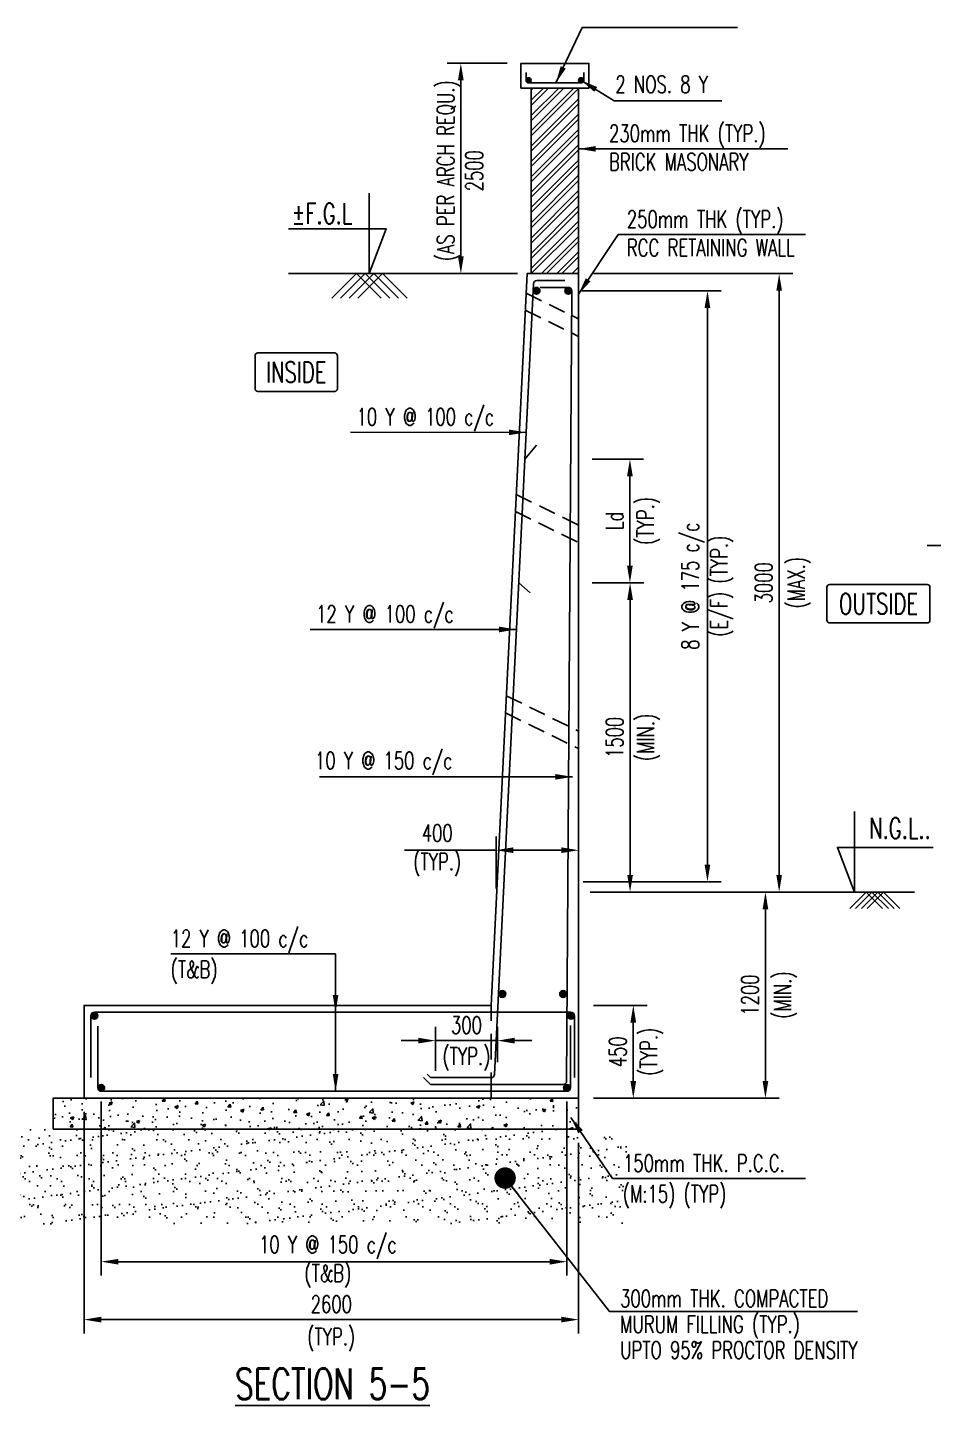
# Model space of a CAD drawing. Header units: millimetres. Extents: x 2843046 to 3042813, y -234641 to -168101.
# Drawn here: x 2993183 to 3006372, y -199329 to -179277 of the extents above; entities that cross this region are included whole.
import ezdxf
from ezdxf.enums import TextEntityAlignment as Align

# ---------------------------------------------------------------- set-up
doc = ezdxf.new("R2010")
doc.units = ezdxf.units.MM
doc.header["$MEASUREMENT"] = 0
doc.header["$PDMODE"] = 34
doc.header["$PDSIZE"] = -5
doc.linetypes.add('Hidden', pattern=[0.375, 0.25, -0.125])
for name, color, linetype in [('NO. BEAM', 3, 'Continuous'), ('S- PILE CAP', 4, 'Continuous'), ('S-COLUMN', 1, 'Continuous'), ('S-CONCRET LINE', 4, 'Continuous'), ('S-DIM-1', 5, 'Continuous'), ('S-FILLING', 9, 'Continuous'), ('S-FOOTING', 4, 'Continuous'), ('S-HATCH', 253, 'Continuous'), ('S-LEVEL SECTION', 3, 'Continuous'), ('S-PCC', 9, 'Continuous'), ('S-REINFORCEMENT', 6, 'Continuous'), ('S-RETAINING WALL', 6, 'Continuous'), ('S-TEXT-1', 4, 'Continuous'), ('S-TITIL', 6, 'Continuous'), ('TITLE', 6, 'Continuous')]:
    doc.layers.add(name, color=color, linetype=linetype)
doc.layers.add('RIDE-PROFILE', color=8, linetype='Continuous', lineweight=25)
doc.styles.add('ROMANS', font='simplex.shx', dxfattribs={"width": 0.7})
doc.dimstyles.new('dim100', dxfattribs={"dimtxt": 250, "dimasz": 250, "dimexe": 200, "dimexo": 200, "dimgap": 100, "dimtad": 1, "dimdec": 0, "dimzin": 0, "dimdsep": 46, "dimtxsty": 'ROMANS', "dimcen": 0, "dimclrd": 5, "dimclre": 5, "dimclrt": 4, "dimadec": 0, "dimazin": 0, "dimtfac": 1, "dimtdec": 0, "dimtix": 1, "dimtofl": 0, "dimtmove": 2, "dimatfit": 3, "dimfxl": 0, "dimtolj": 1, "dimtzin": 0, "dimlwd": -1, "dimlwe": -1, "dimarcsym": 0})
doc.dimstyles.new('dim33.33', dxfattribs={"dimtxt": 250, "dimasz": 250, "dimexe": 200, "dimexo": 200, "dimgap": 100, "dimtad": 1, "dimdec": 0, "dimlfac": 0.333331, "dimzin": 0, "dimdsep": 46, "dimtxsty": 'ROMANS', "dimcen": 0, "dimclrd": 5, "dimclre": 5, "dimclrt": 4, "dimadec": 0, "dimazin": 0, "dimtfac": 1, "dimtdec": 0, "dimtix": 1, "dimtofl": 0, "dimtmove": 2, "dimatfit": 3, "dimfxl": 0, "dimtolj": 1, "dimtzin": 0, "dimlwd": -1, "dimlwe": -1, "dimarcsym": 0})

# ---------------------------------------------------------------- blocks, each defined once
blk = doc.blocks.new('*D293')
at = {"layer": 'Defpoints', "color": 0, "lineweight": -2}
for p in [(3001055, -183107, 0), (3003082, -183107), (3001073, -191707, -1646063)]:
    blk.add_point(p, dxfattribs=at)
at = {"layer": 'S-DIM-1', "color": 5}
for p, q in [((3001255, -183107), (3003282, -183107)), ((3001273, -191707), (3003282, -191707))]:
    blk.add_line(p, q, dxfattribs=at)
at = {"layer": 'S-DIM-1', "color": 5, "lineweight": -3}
blk.add_line((3003082, -191457), (3003082, -183357), dxfattribs=at)
at = {"layer": 'S-DIM-1', "color": 5, "lineweight": -2}
for points in [[(3003040, -183357), (3003123, -183357), (3003082, -183107)], [(3003040, -191457), (3003123, -191457), (3003082, -191707)]]:
    blk.add_solid(points, dxfattribs=at)
at = {"layer": 'S-DIM-1', "color": 4, "insert": (3003082, -187407), "char_height": 250, "attachment_point": 5, "rotation": 90, "style": 'ROMANS'}
blk.add_mtext('\\A1;8 Y @ 175 c/c\\P(E/F) (TYP.)', dxfattribs=at)
blk = doc.blocks.new('*D294')
at = {"layer": 'Defpoints', "color": 0, "lineweight": -2}
for p in [(3001222, -193507, 25), (3001223, -194857, 25), (3002002, -194857)]:
    blk.add_point(p, dxfattribs=at)
at = {"layer": 'S-DIM-1', "color": 5}
for p, q in [((3001422, -193507), (3002202, -193507)), ((3001423, -194857), (3002202, -194857))]:
    blk.add_line(p, q, dxfattribs=at)
at = {"layer": 'S-DIM-1', "color": 5, "lineweight": -3}
blk.add_line((3002002, -193757), (3002002, -194607), dxfattribs=at)
at = {"layer": 'S-DIM-1', "color": 5, "lineweight": -2}
for points in [[(3001960, -193757), (3002044, -193757), (3002002, -193507)], [(3001960, -194607), (3002044, -194607), (3002002, -194857)]]:
    blk.add_solid(points, dxfattribs=at)
at = {"layer": 'S-DIM-1', "color": 4, "char_height": 250, "rotation": 90, "style": 'ROMANS'}
for s, insert, attachment_point in [('\\A1;(TYP.)', (3002102, -194182), 2), ('\\A1;450', (3001902, -194182), 8)]:
    blk.add_mtext(s, dxfattribs=dict(at, insert=insert, attachment_point=attachment_point))
blk = doc.blocks.new('*D295')
at = {"layer": 'Defpoints', "color": 0, "lineweight": -2}
for p in [(3001205, -185557, -1646063), (3001205, -187357, -1646063), (3001953, -187357)]:
    blk.add_point(p, dxfattribs=at)
at = {"layer": 'S-DIM-1', "color": 5}
for p, q in [((3001405, -185557), (3002153, -185557)), ((3001405, -187357), (3002153, -187357))]:
    blk.add_line(p, q, dxfattribs=at)
at = {"layer": 'S-DIM-1', "color": 5, "lineweight": -3}
blk.add_line((3001953, -185807), (3001953, -187107), dxfattribs=at)
at = {"layer": 'S-DIM-1', "color": 5, "lineweight": -2}
for points in [[(3001911, -185807), (3001994, -185807), (3001953, -185557)], [(3001911, -187107), (3001994, -187107), (3001953, -187357)]]:
    blk.add_solid(points, dxfattribs=at)
at = {"layer": 'S-DIM-1', "color": 4, "char_height": 250, "rotation": 90, "style": 'ROMANS'}
for s, insert, attachment_point in [('\\A1;(TYP.)', (3002053, -186457), 2), ('\\A1;Ld', (3001853, -186457), 8)]:
    blk.add_mtext(s, dxfattribs=dict(at, insert=insert, attachment_point=attachment_point))
blk = doc.blocks.new('*D296')
at = {"layer": 'Defpoints', "color": 0, "lineweight": -2}
for p in [(3001205, -187357, -1646063), (3001205, -191857, 1646038), (3001955, -191857)]:
    blk.add_point(p, dxfattribs=at)
at = {"layer": 'S-DIM-1', "color": 5}
for p, q in [((3001405, -187357), (3002155, -187357)), ((3001405, -191857), (3002155, -191857))]:
    blk.add_line(p, q, dxfattribs=at)
at = {"layer": 'S-DIM-1', "color": 5, "lineweight": -3}
blk.add_line((3001955, -187607), (3001955, -191607), dxfattribs=at)
at = {"layer": 'S-DIM-1', "color": 5, "lineweight": -2}
for points in [[(3001914, -187607), (3001997, -187607), (3001955, -187357)], [(3001914, -191607), (3001997, -191607), (3001955, -191857)]]:
    blk.add_solid(points, dxfattribs=at)
at = {"layer": 'S-DIM-1', "color": 4, "char_height": 250, "rotation": 90, "style": 'ROMANS'}
for s, insert, attachment_point in [('\\A1;\\P1500', (3001855, -189607), 8), ('\\A1;(MIN.)', (3002055, -189607), 2)]:
    blk.add_mtext(s, dxfattribs=dict(at, insert=insert, attachment_point=attachment_point))
blk = doc.blocks.new('*D297')
at = {"layer": 'Defpoints', "color": 0, "lineweight": -2}
for p in [(3000005, -191249), (3001205, -191784, -1646088), (3000005, -192007, -1646088)]:
    blk.add_point(p, dxfattribs=at)
at = {"layer": 'S-DIM-1', "color": 5}
for p, q in [((3000005, -191807), (3000005, -191049)), ((3001205, -191584), (3001205, -191049))]:
    blk.add_line(p, q, dxfattribs=at)
at = {"layer": 'S-DIM-1', "color": 5, "lineweight": -3}
for p, q in [((3000005, -191249), (2998673, -191249)), ((3000955, -191249), (3000255, -191249))]:
    blk.add_line(p, q, dxfattribs=at)
at = {"layer": 'S-DIM-1', "color": 5, "lineweight": -2}
for points in [[(3000255, -191207), (3000255, -191290), (3000005, -191249)], [(3000955, -191207), (3000955, -191290), (3001205, -191249)]]:
    blk.add_solid(points, dxfattribs=at)
at = {"layer": 'S-DIM-1', "color": 4, "insert": (2999148, -191249), "char_height": 250, "attachment_point": 5, "style": 'ROMANS'}
blk.add_mtext('\\A1;400\\P(TYP.)', dxfattribs=at)
blk = doc.blocks.new('*D298')
at = {"layer": 'Defpoints', "color": 0, "lineweight": -2}
for p in [(2999123, -194020), (2999123, -194657), (3000023, -194531)]:
    blk.add_point(p, dxfattribs=at)
at = {"layer": 'S-DIM-1', "color": 5}
for p, q in [((2999123, -194457), (2999123, -193820)), ((3000023, -194331), (3000023, -193820))]:
    blk.add_line(p, q, dxfattribs=at)
at = {"layer": 'S-DIM-1', "color": 5, "lineweight": -3}
for p, q in [((2998873, -194020), (2998623, -194020)), ((3000023, -194020), (2999123, -194020)), ((3000273, -194020), (3000523, -194020))]:
    blk.add_line(p, q, dxfattribs=at)
at = {"layer": 'S-DIM-1', "color": 5, "lineweight": -2}
for points in [[(2998873, -193978), (2998873, -194061), (2999123, -194020)], [(3000273, -193978), (3000273, -194061), (3000023, -194020)]]:
    blk.add_solid(points, dxfattribs=at)
at = {"layer": 'S-DIM-1', "color": 4, "char_height": 250, "style": 'ROMANS'}
for s, insert, attachment_point in [('\\A1;300', (2999573, -193920), 8), ('\\A1;(TYP.)', (2999573, -194120), 2)]:
    blk.add_mtext(s, dxfattribs=dict(at, insert=insert, attachment_point=attachment_point))
blk = doc.blocks.new('*D299')
at = {"layer": 'Defpoints', "color": 0, "lineweight": -2}
for p in [(3001205, -191857), (3001223, -194857, 25), (3003926, -194857)]:
    blk.add_point(p, dxfattribs=at)
at = {"layer": 'S-DIM-1', "color": 5}
for p, q in [((3001405, -191857), (3004126, -191857)), ((3001423, -194857), (3004126, -194857))]:
    blk.add_line(p, q, dxfattribs=at)
at = {"layer": 'S-DIM-1', "color": 5, "lineweight": -3}
blk.add_line((3003926, -192107), (3003926, -194607), dxfattribs=at)
at = {"layer": 'S-DIM-1', "color": 5, "lineweight": -2}
for points in [[(3003884, -192107), (3003967, -192107), (3003926, -191857)], [(3003884, -194607), (3003967, -194607), (3003926, -194857)]]:
    blk.add_solid(points, dxfattribs=at)
at = {"layer": 'S-DIM-1', "color": 4, "char_height": 250, "attachment_point": 5, "rotation": 90, "style": 'ROMANS'}
for s, insert in [('\\A1;{1200', (3003701, -193357)), ('\\A1;(MIN.)}', (3004216, -193357))]:
    blk.add_mtext(s, dxfattribs=dict(at, insert=insert))
blk = doc.blocks.new('*D300')
at = {"layer": 'Defpoints', "color": 0, "lineweight": -2}
for p in [(3001223, -182857, 25), (3004126, -182857), (3001205, -191857, -1646038)]:
    blk.add_point(p, dxfattribs=at)
at = {"layer": 'S-DIM-1', "color": 5}
for p, q in [((3001423, -182857), (3004326, -182857)), ((3001405, -191857), (3004326, -191857))]:
    blk.add_line(p, q, dxfattribs=at)
at = {"layer": 'S-DIM-1', "color": 5, "lineweight": -3}
blk.add_line((3004126, -191607), (3004126, -183107), dxfattribs=at)
at = {"layer": 'S-DIM-1', "color": 5, "lineweight": -2}
for points in [[(3004084, -183107), (3004167, -183107), (3004126, -182857)], [(3004084, -191607), (3004167, -191607), (3004126, -191857)]]:
    blk.add_solid(points, dxfattribs=at)
at = {"layer": 'S-DIM-1', "color": 4, "char_height": 250, "attachment_point": 5, "rotation": 90, "style": 'ROMANS'}
for s, insert in [('\\A1;3000', (3003901, -187357)), ('\\A1;(MAX.)', (3004416, -187357))]:
    blk.add_mtext(s, dxfattribs=dict(at, insert=insert))
blk = doc.blocks.new('*D301')
at = {"layer": 'Defpoints', "color": 0, "lineweight": -2}
for p in [(2994255, -194707, -25), (3001035, -194707, -1646088), (3001035, -197237)]:
    blk.add_point(p, dxfattribs=at)
at = {"layer": 'S-DIM-1', "color": 5}
for p, q in [((2994255, -194907), (2994255, -197437)), ((3001035, -194907), (3001035, -197437)), ((2994505, -197237), (3000785, -197237))]:
    blk.add_line(p, q, dxfattribs=at)
at = {"layer": 'S-DIM-1', "color": 5, "lineweight": -2}
for points in [[(2994505, -197196), (2994505, -197279), (2994255, -197237)], [(3000785, -197196), (3000785, -197279), (3001035, -197237)]]:
    blk.add_solid(points, dxfattribs=at)
at = {"layer": 'S-DIM-1', "color": 4, "insert": (2997555, -197237), "char_height": 250, "attachment_point": 5, "style": 'ROMANS'}
blk.add_mtext('\\A1;10 Y @ 150 c/c\\P(T&B)', dxfattribs=at)
blk = doc.blocks.new('*D302')
at = {"layer": 'Defpoints', "color": 0, "lineweight": -2}
for p in [(2994005, -194857, -25), (3001205, -195307, -1646088), (3001205, -198080)]:
    blk.add_point(p, dxfattribs=at)
at = {"layer": 'S-DIM-1', "color": 5}
for p, q in [((2994005, -195057), (2994005, -198280)), ((3001205, -195507), (3001205, -198280)), ((2994255, -198080), (3000955, -198080))]:
    blk.add_line(p, q, dxfattribs=at)
at = {"layer": 'S-DIM-1', "color": 5, "lineweight": -2}
for points in [[(2994255, -198038), (2994255, -198121), (2994005, -198080)], [(3000955, -198038), (3000955, -198121), (3001205, -198080)]]:
    blk.add_solid(points, dxfattribs=at)
at = {"layer": 'S-DIM-1', "color": 4, "char_height": 250, "attachment_point": 5, "style": 'ROMANS'}
for s, insert in [('\\A1;{2600', (2997605, -197855)), ('\\A1;(TYP.)}', (2997605, -198370))]:
    blk.add_mtext(s, dxfattribs=dict(at, insert=insert))
blk = doc.blocks.new('*D193')
at = {"layer": 'Defpoints', "color": 0, "lineweight": -2}
for p in [(3000365, -179797, 25), (2999491, -182857), (3000515, -182857)]:
    blk.add_point(p, dxfattribs=at)
at = {"layer": 'S-DIM-1', "color": 5}
for p, q in [((3000165, -179797), (2999291, -179797)), ((3000315, -182857), (2999291, -182857))]:
    blk.add_line(p, q, dxfattribs=at)
at = {"layer": 'S-DIM-1', "color": 5, "lineweight": -3}
blk.add_line((2999491, -180047), (2999491, -182607), dxfattribs=at)
at = {"layer": 'S-DIM-1', "color": 5, "lineweight": -2}
for points in [[(2999449, -180047), (2999533, -180047), (2999491, -179797)], [(2999449, -182607), (2999533, -182607), (2999491, -182857)]]:
    blk.add_solid(points, dxfattribs=at)
at = {"layer": 'S-DIM-1', "color": 4, "insert": (2999478, -181361), "char_height": 250, "attachment_point": 5, "rotation": 90, "style": 'ROMANS'}
blk.add_mtext('\\A1;{(AS PER ARCH REQU.)\\P2500}', dxfattribs=at)

msp = doc.modelspace()

# ---------------------------------------------------------------- hatches: boundary and pattern name
at = {"layer": 'S-FILLING', "linetype": 'ByBlock'}
h = msp.add_hatch(dxfattribs=at)
h.set_pattern_fill('AR-SAND', color=8, scale=150, style=0)
h.set_pattern_definition([(37.5, (1971290.64, -239982.76), (-9.449004, 289.023565), [0, -228, 0, -255, 0, -243.75]), (7.5, (1971290.64, -239982.76), (265.4665, 423.32191), [0, -123, 0, -205.5, 0, -78.75]), (327.5, (1971106.14, -239982.76), (467.12128, 0.84886), [0, -75, 0, -270, 0, -352.5]), (317.5, (1971106.14, -239982.76), (450.91899, 131.65133), [0, -37.5, 0, -177, 0, -202.5])])
h.paths.add_polyline_path([(2992883.1, -196687.5), (2992883.1, -195307.5), (3001913.1, -195307.5), (3001913.1, -196687.5)])
at = {"layer": 'S-HATCH'}
h = msp.add_hatch(dxfattribs=at)
h.set_pattern_fill('ANSI32', color=256, scale=420, style=0)
h.set_pattern_definition([(45, (-5747743.97, 217722.13), (-111.369318, 111.369318), []), (45, (-5747669.72, 217722.13), (-111.369318, 111.369318), [])])
h.paths.add_polyline_path([(3000515.4, -182857.5), (3000515.4, -180157.5), (3001205.4, -180157.5), (3001205.4, -182857.5)])
at = {"layer": 'S-PCC', "linetype": 'ByBlock'}
h = msp.add_hatch(dxfattribs=at)
h.set_pattern_fill('AR-CONC,_O', color=8, scale=66.666667)
h.set_pattern_definition([(50, (-14101854.35, 216469.74), (478.173455, -41.834757), [50, -550]), (355, (-14101854.35, 216469.74), (-92.500889, 501.461422), [40, -440]), (100.4514445, (-14101814.5, 216466.25), (385.672564, 459.626661), [42.493461, -467.428075]), (46.1842, (-14101854.35, 216603.1), (711.49422, -110.346187), [75, -825]), (96.6356355, (-14101795.06, 216593.9), (623.107964, 649.4124), [63.740228, -701.142507]), (351.184164, (-14101854.35, 216603.1), (623.107963, 649.4124), [60, -660]), (21, (-14101787.7, 216569.74), (397.938035, -268.412594), [50, -550]), (326, (-14101787.7, 216569.74), (162.210221, 483.433363), [40, -440]), (71.4514447, (-14101754.53, 216547.37), (560.148251, 215.020769), [42.49346, -467.428075]), (37.5, (-14101854.35, 216469.74), (8.1065702, 221.9292359), [0, -434.6666667, 0, -446.6666667, 0, -441.6666667]), (7.5, (-14101854.35, 216469.74), (175.3796916, 262.9411413), [0, -254.6666667, 0, -424.6666667, 0, -168.3333333]), (327.5, (-14102003.02, 216469.74), (355.8816241, -15.0365812), [0, -166.6666667, 0, -520, 0, -690]), (317.5, (-14102069.7, 216469.74), (388.7907796, 66.736655), [0, -216.6666667, 0, -345.3333333, 0, -490])])
h.paths.add_polyline_path([(2993555.4, -195307.5), (2993555.4, -194857.5), (3001205.4, -194857.5), (3001205.4, -195307.5)])

# ---------------------------------------------------------------- linework, layer by layer
at = {"layer": 'NO. BEAM', "color": 7, "elevation": -153353}
for points in [[(2997654.5, -184012.5), (2996534.5, -184012.5, 0.4142136), (2996494.5, -184052.5), (2996494.5, -184532.5, 0.4142136), (2996534.5, -184572.5), (2997654.5, -184572.5, 0.4142136), (2997694.5, -184532.5), (2997694.5, -184052.5, 0.4142136)], [(3006281.3, -187381.7), (3004861.3, -187381.7, 0.4142136), (3004821.3, -187421.7), (3004821.3, -187901.7, 0.4142136), (3004861.3, -187941.7), (3006281.3, -187941.7, 0.4142136), (3006321.3, -187901.7), (3006321.3, -187421.7, 0.4142136)]]:
    msp.add_lwpolyline(points, format="xyb", close=True, dxfattribs=at)
at = {"layer": 'RIDE-PROFILE', "color": 2, "linetype": 'Hidden', "ltscale": 1000}
for p, q in [((3000441.4, -183142, -153353), (3001206.2, -183516.5, -153353)), ((3000429.2, -183390.9, -153353), (3001206.4, -183771.6, -153353)), ((3000297.4, -186071.4, -153353), (3001205.4, -186516.2, -153353)), ((3000285.1, -186320.3, -153353), (3001205.4, -186771.1, -153353)), ((3000153.3, -189000.9, -153353), (3001204.7, -189515.8, -153353)), ((3000141.1, -189249.8, -153353), (3001204.7, -189770.7, -153353))]:
    msp.add_line(p, q, dxfattribs=at)
at = {"layer": 'S- PILE CAP', "color": 8, "linetype": 'Hidden', "ltscale": 1500}
msp.add_line((2999931.7, -194857.5, -153353), (2999931.7, -193507.5, -153353), dxfattribs=at)
at = {"layer": 'S-COLUMN', "color": 4, "elevation": -153353}
for points in [[(3000515.4, -182857.5), (3000515.4, -180157.5)], [(3001205.4, -180157.5), (3001205.4, -182857.5)]]:
    msp.add_lwpolyline(points, dxfattribs=at)
at = {"layer": 'S-CONCRET LINE', "elevation": -153353}
msp.add_lwpolyline([(3000365.4, -180157.5), (3000365.4, -179797.5), (3001355.4, -179797.5), (3001355.4, -180157.5)], close=True, dxfattribs=at)
at = {"layer": 'S-FOOTING', "elevation": -1799391}
msp.add_lwpolyline([(2999931.7, -193507.5), (2994005.4, -193507.5), (2994005.4, -194857.5), (3001205.4, -194857.5)], dxfattribs=at)
at = {"layer": 'S-LEVEL SECTION'}
for p, q in [((2996982.2, -182857.5, -153353), (3000305.4, -182857.5, -153353)), ((3001373.1, -191857.5, -153353), (3006096.7, -191857.5, -153353))]:
    msp.add_line(p, q, dxfattribs=at)
at = {"layer": 'S-LEVEL SECTION', "elevation": -153353}
for points in [[(2998154.5, -181687.1), (2998154.5, -182857.5), (2998404.5, -182207.5), (2996982.2, -182207.5)], [(3005223.5, -190687.1), (3005223.5, -191857.5), (3004973.5, -191207.5), (3006367.2, -191207.5)]]:
    msp.add_lwpolyline(points, dxfattribs=at)
at = {"layer": 'S-PCC', "color": 8, "elevation": -153353}
for points in [[(2997614.1, -183215.5), (2997972.1, -182857.5), (2998330.1, -183215.5)], [(2997740.7, -183215.5), (2998098.7, -182857.5), (2998456.7, -183215.5)], [(2997867.3, -183215.5), (2998225.2, -182857.5), (2998583.2, -183215.5)], [(2997993.8, -183215.5), (2998351.8, -182857.5), (2998709.8, -183215.5)], [(3005631, -192096.1), (3005392.4, -191857.5), (3005153.7, -192096.1)], [(3005715.4, -192096.1), (3005476.7, -191857.5), (3005238.1, -192096.1)], [(3005799.8, -192096.1), (3005561.1, -191857.5), (3005322.5, -192096.1)], [(3005884.1, -192096.1), (3005645.5, -191857.5), (3005406.8, -192096.1)]]:
    msp.add_lwpolyline(points, dxfattribs=at)
at = {"layer": 'S-PCC', "color": 8, "elevation": -1799391}
msp.add_lwpolyline([(2993555.4, -195307.5), (2993555.4, -194857.5), (3001205.4, -194857.5), (3001205.4, -195307.5)], close=True, dxfattribs=at)
at = {"layer": 'S-REINFORCEMENT', "color": 5, "ltscale": 10}
for p, q in [((2998949.3, -194558.2, -153353), (2999049.3, -194658.2, -153353)), ((2998999.3, -194508.2, -153353), (2999049.3, -194558.2, -153353))]:
    msp.add_line(p, q, dxfattribs=at)
at = {"layer": 'S-REINFORCEMENT', "elevation": -153353}
msp.add_lwpolyline([(3001280.4, -179932.5), (3001280.4, -180045, -0.4142136), (3001242.9, -180082.5), (3000477.9, -180082.5, -0.4142136), (3000440.4, -180045), (3000440.4, -179932.5)], format="xyb", dxfattribs=at)
at = {"layer": 'S-REINFORCEMENT', "const_width": 37.5, "elevation": -153353}
for points in [[(3000459.2, -180045, 1), (3000496.7, -180045, 1)], [(3001261.7, -180045, -1), (3001224.2, -180045, -1)]]:
    msp.add_lwpolyline(points, format="xyb", close=True, dxfattribs=at)
at = {"layer": 'S-REINFORCEMENT', "ltscale": 10}
for points, elevation in [([(2999049.3, -194558.2), (2999932.5, -194558.2, 0.3998927), (2999982.4, -194510.7), (3000548.3, -183005, -0.3998927), (3000598.2, -182957.5), (3001005.4, -182957.5)], -153353), ([(2999049.3, -194658.2), (3000981.6, -194658.2, 0.4142136), (3001031.6, -194608.2), (3001105.4, -183107.5, 0.4142136), (3001055.4, -183057.5), (3000643.3, -183057.5)], -153353), ([(3001144, -194557.5), (3001144, -193657.5, 0.4142136), (3001094, -193607.5), (2994155.4, -193607.5, 0.4142136), (2994105.4, -193657.5), (2994105.4, -194557.5)], -1799391), ([(2994205.4, -193807.5), (2994205.4, -194707.5, 0.4142136), (2994255.4, -194757.5), (3001035.5, -194757.5, 0.4142136), (3001085.5, -194707.5), (3001085.5, -193799.3)], -1799391)]:
    msp.add_lwpolyline(points, format="xyb", dxfattribs=dict(at, elevation=elevation))
at = {"layer": 'S-REINFORCEMENT', "ltscale": 10, "const_width": 50}
for points, elevation in [([(3000568.3, -183107.5, 1), (3000618.3, -183107.5, 1)], -153353), ([(3001030.4, -183107.5, 1), (3001080.4, -183107.5, 1)], -153353), ([(3000069, -193340.2, 1), (3000119, -193340.2, 1)], -153353), ([(3000955.4, -193340.2, 1), (3001005.4, -193340.2, 1)], -153353), ([(2994180.4, -193657.5, 1), (2994130.4, -193657.5, 1)], -1799391), ([(3001069, -193657.5, -1), (3001119, -193657.5, -1)], -1799391), ([(2994280.4, -194707.5, -1), (2994230.4, -194707.5, -1)], -1799391), ([(2994280.4, -194707.5, -1), (2994230.4, -194707.5, -1)], -1799391), ([(3001060.5, -194707.5, -1), (3001010.5, -194707.5, -1)], -1799391), ([(3001060.5, -194707.5, -1), (3001010.5, -194707.5, -1)], -1799391)]:
    msp.add_lwpolyline(points, format="xyb", close=True, dxfattribs=dict(at, elevation=elevation))
at = {"layer": 'S-REINFORCEMENT', "ltscale": 10, "elevation": -153353}
for points in [[(3000421.1, -185559.5), (3000590.4, -185352.9)], [(3000334.2, -187357.5), (3000500.3, -187502.7)]]:
    msp.add_lwpolyline(points, dxfattribs=at)
at = {"layer": 'S-REINFORCEMENT'}
for centre in [(3000477.9, -180045, -153353), (3001242.9, -180045, -153353)]:
    msp.add_circle(centre, 37.5, dxfattribs=at)
at = {"layer": 'S-REINFORCEMENT', "ltscale": 10}
for centre in [(3000593.3, -183107.5, -153353), (3001055.4, -183107.5, -153353), (3000094, -193340.2, -153353), (3000980.4, -193340.2, -153353), (2994155.4, -193657.5, -1799391), (3001094, -193657.5, -1799391), (2994255.4, -194707.5, -1799391), (2994255.4, -194707.5, -1799391), (3001035.5, -194707.5, -1799391), (3001035.5, -194707.5, -1799391)]:
    msp.add_circle(centre, 50, dxfattribs=at)
at = {"layer": 'S-RETAINING WALL', "color": 4}
msp.add_line((3001205.4, -182857.5, -153353), (3000455.4, -182857.5, -153353), dxfattribs=at)
at = {"layer": 'S-RETAINING WALL', "color": 4, "elevation": -153353}
for points in [[(2999931.7, -193507.5), (3000455.4, -182857.5)], [(3001205.4, -194857.5), (3001205.4, -182857.5)]]:
    msp.add_lwpolyline(points, dxfattribs=at)

# ---------------------------------------------------------------- texts
at = {"layer": 'S-LEVEL SECTION', "style": 'ROMANS', "width": 0.7}
for s, p in [('%%PF.G.L', (2997029, -181982.5, 1492709.9)), ('N.G.L..', (3005433, -190929.9, 1492739.2))]:
    msp.add_text(s, height=300, dxfattribs=at).set_placement(p, align=Align.MIDDLE_LEFT)
at = {"layer": 'S-TEXT-1', "style": 'ROMANS', "width": 0.7}
for s, p in [('2 NOS. 8 Y', (3001740.8, -180102.6, 1492709.9)), ('230mm THK (TYP.)', (3001648.8, -180817, 1492709.9)), ('BRICK MASONARY', (3001648.8, -181231.3, 1492709.9)), ('250mm THK (TYP.)', (3001908.7, -182064.8, 1492709.9)), ('RCC RETAINING WALL', (3001908.7, -182479.1, 1492709.9)), ('10 Y @ 100 c/c', (2997973.4, -184941.8, 1492709.9)), ('12 Y @ 100 c/c', (2997384.7, -187811.3, 1492709.9)), ('10 Y @ 150 c/c', (2997367.8, -189943.6, 1492709.9)), ('12 Y @ 100 c/c', (2995267.3, -192533.3, -1799366.1)), ('(T&B)', (2995267.3, -192983.3, -1799366.1)), ('150mm THK. P.C.C.', (3001852.6, -195802.7, -153328.1)), ('150mm THK. P.C.C.', (3001852.6, -195802.7, -153328.1)), ('(M:15) (TYP)', (3001849.6, -196250.2, -153328.1)), ('(M:15) (TYP)', (3001849.6, -196250.2, -153328.1)), ('300mm THK. COMPACTED', (3001810.6, -197771.8, -153242.2)), ('MURUM FILLING (TYP.)', (3001810.6, -198148.4, -153242.2)), ('UPTO 95%%% PROCTOR DENSITY', (3001810.6, -198523.4, -153242.2))]:
    msp.add_text(s, height=250, dxfattribs=at).set_placement(p, align=Align.MIDDLE_LEFT)
at = {"layer": 'S-TITIL', "style": 'ROMANS', "width": 0.7}
msp.add_text('%%USECTION 5-5', height=450, dxfattribs=at).set_placement((2997623.1, -199013.9, 1492734.9), align=Align.MIDDLE_CENTER)
at = {"layer": 'TITLE', "color": 2, "style": 'ROMANS', "width": 0.7}
for s, p in [('INSIDE', (2997094.5, -184292.5, 1492709.9)), ('OUTSIDE', (3005571.3, -187661.7, 1492739.2))]:
    msp.add_text(s, height=300, dxfattribs=at).set_placement(p, align=Align.MIDDLE_CENTER)

# ---------------------------------------------------------------- dimensions: what is measured, and where the dimension line sits
at = {"layer": 'S-DIM-1'}
for base, p1, p2, angle, text, override, picture, middle in [((2999490.8, -182857.5, -153353), (3000365.4, -179797.5, -153328.1), (3000515.4, -182857.5, -153353), 90, '{(AS PER ARCH REQU.)\\P2500}', {"dimtofl": 1, "dimtmove": 1, "dimlwd": 65533}, '*D193', (2999935.3, -181361.3, -153353)), ((3003081.7, -183107.5, 1492709.9), (3001073.1, -191707.5, -153353), (3001055.4, -183107.5, 1492709.9), 90, '8 Y @ 175 c/c\\X(E/F) (TYP.)', {"dimtxt": 250, "dimasz": 250, "dimtofl": 1, "dimtmove": 0, "dimlwd": 65533}, '*D293', (3003081.7, -187407.5, 1492709.9)), ((3000005.4, -191248.6, 1492734.9), (3001205.4, -191784.2, -153353), (3000005.4, -192007.5, -153353), 180, '<>\\X(TYP.)', {"dimtxt": 250, "dimasz": 250, "dimtofl": 1, "dimtmove": 0, "dimlwd": 65533}, '*D297', (2999148.1, -191248.6, 1492734.9))]:
    dim = msp.add_linear_dim(base=base, p1=p1, p2=p2, angle=angle, text=text, dimstyle='dim33.33', override=override, dxfattribs=at)
    dim.commit()
    dim.dimension.update_dxf_attribs({"geometry": picture, "text_midpoint": middle, "dimtype": 160})
for base, p1, p2, angle, text, override, picture, middle in [((3004125.6, -182857.5, 1492685), (3001205.4, -191857.5, -153353), (3001223.1, -182857.5, 1492709.9), 270, '<>\\X(MAX.)', {"dimtxt": 250, "dimasz": 250, "dimtxsty": 'ROMANS', "dimtofl": 1, "dimtmove": 0, "dimlwd": 65533}, '*D300', (3004125.6, -187357.5, 1492685)), ((3001952.8, -187357.5, -153353), (3001205.4, -185557.5, -1799416), (3001205.4, -187357.5, -1799416), 90, 'Ld\\X(TYP.)', {"dimtxt": 250, "dimasz": 250, "dimtofl": 1, "dimtmove": 0, "dimlwd": 65533}, '*D295', (3001952.8, -186457.5, -153353)), ((3001955.4, -191857.5, -153353), (3001205.4, -187357.5, -1799416), (3001205.4, -191857.5, 1492685), 90, '\\P<>\\X(MIN.)', {"dimtxt": 250, "dimasz": 250, "dimtxsty": 'ROMANS', "dimtofl": 1, "dimtmove": 0, "dimlwd": 65533}, '*D296', (3001955.4, -189607.5, -153353)), ((3003925.6, -194857.5, -153353), (3001205.4, -191857.5, -153353), (3001223.1, -194857.5, -153328.1), 90, '{1200\\X(MIN.)}', {"dimtxt": 250, "dimasz": 250, "dimtxsty": 'ROMANS', "dimtofl": 1, "dimtmove": 0, "dimlwd": 65533}, '*D299', (3003925.6, -193357.5, -153353)), ((2999123.1, -194019.7, -153328.1), (3000023.1, -194530.7, -153328.1), (2999123.1, -194657.5, -153328.1), 180, '<>\\X(TYP.)', {"dimtxt": 250, "dimasz": 250, "dimtofl": 1, "dimtmove": 0, "dimlwd": 65533}, '*D298', (2999573.1, -194019.7, -153328.1)), ((3002001.9, -194857.5, -153328.1), (3001221.7, -193507.5, -153303.1), (3001223.1, -194857.5, -153303.1), 90, '<>\\X(TYP.)', {"dimtxt": 250, "dimasz": 250, "dimtofl": 1, "dimtmove": 0, "dimlwd": 65533}, '*D294', (3002001.9, -194182.5, -153328.1))]:
    dim = msp.add_linear_dim(base=base, p1=p1, p2=p2, angle=angle, text=text, dimstyle='dim33.33', override=override, dxfattribs=at)
    dim.commit()
    dim.dimension.update_dxf_attribs({"geometry": picture, "text_midpoint": middle})
dim = msp.add_linear_dim(base=(3001205.4, -198079.7, -153303.1), p1=(2994005.4, -194857.5, -153328.1), p2=(3001205.4, -195307.5, -1799391), text='{2600\\X(TYP.)}', dimstyle='dim33.33', override={"dimtxt": 250, "dimasz": 250, "dimtxsty": 'ROMANS', "dimtmove": 0}, dxfattribs=at)
dim.commit()
dim.dimension.update_dxf_attribs({"geometry": '*D302', "text_midpoint": (2997605.4, -198079.7, -153303.1)})
dim = msp.add_linear_dim(base=(3001035.5, -197237.3, -153303.1), p1=(2994255.4, -194707.5, -153328.1), p2=(3001035.5, -194707.5, -1799391), text='10 Y @ 150 c/c\\X(T&B)', dimstyle='dim33.33', override={"dimtxt": 250, "dimasz": 250, "dimtmove": 0}, dxfattribs=at)
dim.commit()
dim.dimension.update_dxf_attribs({"geometry": '*D301', "text_midpoint": (2997555.4, -197237.3, -153303.1), "dimtype": 160})

# ---------------------------------------------------------------- leaders
for points, override in [([(2997668, -193607.5, -1799391), (2997668, -192758.3, -1799391), (2995267.3, -192758.3, -1799391)], {"dimtad": 0, "dimarcsym": 1}), ([(2997668, -194757.5, -1799391), (2997668, -192758.3, -1799391), (2995267.3, -192758.3, -1799391)], {"dimgap": 100, "dimtad": 0, "dimarcsym": 1})]:
    msp.add_leader(points, dimstyle='dim100', override=override)
for points, dimstyle in [([(3000874.9, -180082.5, 1492709.9), (3001255.9, -179276.7, 1492709.9), (3003521.5, -179276.7, 1492709.9)], 'dim33.33'), ([(3001242.9, -180045, 1492709.9), (3001722, -180342.6, 1492709.9), (3003289.4, -180342.6, 1492709.9)], 'dim33.33'), ([(3001205.4, -181042, 1492709.9), (3004251.6, -181042, 1492709.9)], 'dim100'), ([(3001205.8, -183155.7, 1492709.9), (3001780.7, -182289.8, 1492709.9), (3004511.6, -182289.8, 1492709.9)], 'dim100'), ([(3000441.9, -185167.9, 1492709.9), (2997884.8, -185166.8, 1492709.9)], 'dim100'), ([(3008984.7, -186134.2, -153353), (3008984.7, -186813.1, -153353), (3006282, -186813.1, -153353)], 'dim33.33'), ([(3000298.7, -188036.4, 1492709.9), (2997296.1, -188036.3, 1492709.9)], 'dim100'), ([(3001117.2, -190180.8, 1492709.9), (2997432.2, -190180.8, 1492709.9)], 'dim100'), ([(3001093.1, -195139, -153328.1), (3001699.6, -196025.2, -153328.1), (3004508.4, -196025.2, -153328.1)], 'dim33.33'), ([(3001093.1, -195139, -153328.1), (3001699.6, -196025.2, -153328.1), (3004508.4, -196025.2, -153328.1)], 'dim33.33')]:
    msp.add_leader(points, dimstyle=dimstyle, dxfattribs=at)
msp.add_leader([(3000136.2, -196019.7, -153242.2), (3001654.9, -197960.1, -153242.2), (3005265, -197960.1, -153242.2)], dimstyle='dim100', override={"dimasz": 312.5, "dimldrblk": 'Dot'}, dxfattribs=at)

doc.saveas('drawing.dxf')
